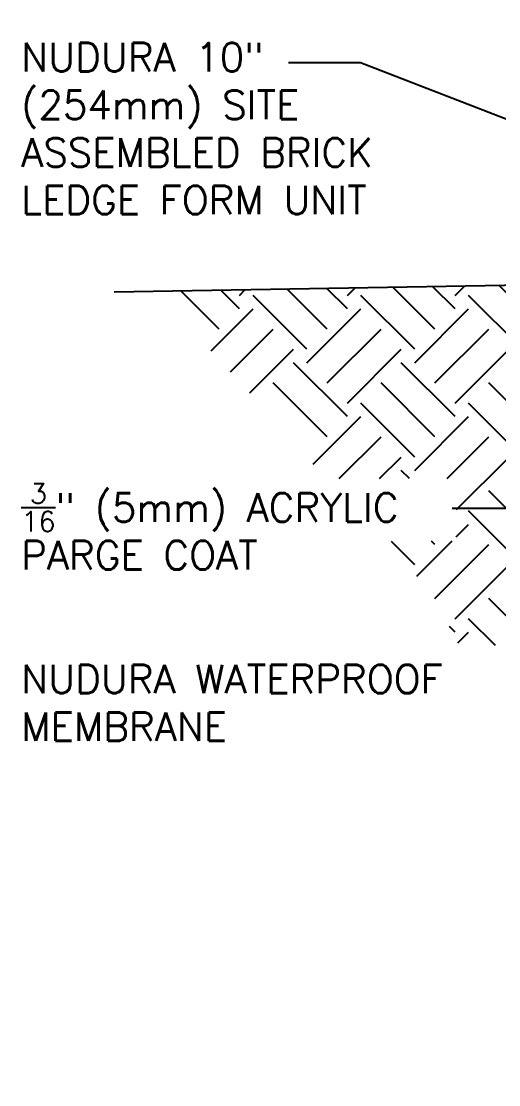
# Model space of a CAD drawing. Header units: inches. Extents: x 253.5 to 310.8, y 123.3 to 207.1.
# Drawn here: x 253.54 to 266.06, y 152.07 to 179.98 of the extents above; entities that cross this region are included whole.
import ezdxf

# ---------------------------------------------------------------- set-up
doc = ezdxf.new("R2010")
doc.units = ezdxf.units.IN
doc.header["$LTSCALE"] = 0.5
doc.header["$MEASUREMENT"] = 0
for name, color, linetype in [('HATCH', 12, 'Continuous'), ('LINE50', 5, 'Continuous'), ('TEXT', 4, 'Continuous')]:
    doc.layers.add(name, color=color, linetype=linetype)
doc.styles.add('DIM', font='romans.shx', dxfattribs={"width": 0.7})
doc.styles.add('ROMANS', font='romans.shx', dxfattribs={"height": 0.75})
doc.dimstyles.new('ext_12', dxfattribs={"dimscale": 12, "dimtxt": 0.075, "dimasz": 0.09375, "dimexe": 0.09375, "dimexo": 0.0625, "dimgap": 0.0625, "dimtad": 1, "dimdec": 1, "dimzin": 2, "dimdsep": 46, "dimlunit": 4, "dimtxsty": 'DIM', "dimcen": 0.09, "dimdle": 0.09375, "dimclrt": 4, "dimadec": 0, "dimazin": 0, "dimtfac": 1, "dimtdec": 1, "dimtmove": 2, "dimatfit": 3, "dimfxl": 1, "dimfrac": 2, "dimtolj": 1, "dimtzin": 0, "dimarcsym": 0})

msp = doc.modelspace()

# ---------------------------------------------------------------- hatches: boundary and pattern name
at = {"layer": 'HATCH'}
h = msp.add_hatch(dxfattribs=at)
h.set_pattern_fill('EARTH', color=256, scale=8, angle=45, style=0)
h.set_pattern_definition([(45, (219.6630318245078, 73.7903278233283), (2.220446049250313e-16, 2.82842712474619), [2, -2]), (45, (219.1327017386178, 74.32065790921821), (2.220446049250313e-16, 2.82842712474619), [2, -2]), (45, (218.6023716527279, 74.85098799510811), (2.220446049250313e-16, 2.82842712474619), [2, -2]), (135, (218.6023716527279, 75.20454138570139), (-2.82842712474619, 4.440892098500626e-16), [2, -2]), (135, (219.1327017386178, 75.7348714715913), (-2.82842712474619, 4.440892098500626e-16), [2, -2]), (135, (219.6630318245078, 76.26520155748122), (-2.82842712474619, 4.440892098500626e-16), [2, -2])])
edge = h.paths.add_edge_path()
edge.add_line((264.9476430996315, 166.343721405048), (263.1136354655702, 166.3232276029433))
edge.add_arc((256.543846210508, 159.6974391147536), 9.330766525112349, 24.708517067673483, 45.24314967599611, ccw=False)
edge.add_line((265.0203442147637, 163.5977193008439), (266.2386841819507, 163.5977193008439))
edge.add_line((266.2386841819506, 163.5977193008439), (266.581114887774, 161.714000327708))
edge.add_line((266.581114887774, 161.714000327708), (266.3989285433241, 161.7140003277081))
edge.add_arc((190.8055182637888, 107.837893413248), 92.82778987969331, 28.47593715055848, 35.477815595996674, ccw=False)
edge.add_line((272.4027635895566, 152.0972215734783), (272.7662299941558, 152.0972215734783))
edge.add_line((272.7662299941558, 152.0972215734783), (272.7662299941563, 164.9730085090134))
edge.add_arc((271.6886444690613, 164.9914855628322), 1.077743923857627, 359.0176617601091, 382.5352897290254)
edge.add_line((272.6840958051351, 165.4045335054744), (271.1541482724261, 167.9216987485731))
edge.add_line((271.1541482724261, 167.9216987485731), (271.0571006409984, 167.9216987485731))
edge.add_line((271.0571006409984, 167.9216987485731), (268.8581496552212, 171.5395502593863))
edge.add_arc((273.2856021236503, 174.0972215734784), 5.113122129494704, 191.3160711904733, 210.0143667257621, ccw=False)
edge.add_line((268.2718808369359, 173.0939186430153), (257.0192624275888, 172.897394316339))
edge.add_arc((190.8055182637898, 107.8378934132479), 92.82778987969255, 40.3811033077784, 44.49622969147123, ccw=False)
edge.add_line((261.5172749222581, 167.9781132683657), (264.9681348487733, 167.9781132683657))
edge.add_line((264.9681348487733, 167.9781132683657), (264.9476430996315, 166.343721405048))

# ---------------------------------------------------------------- linework, layer by layer
at = {"layer": 'LINE50'}
msp.add_line((255.9721061317386, 172.8791059785957), (268.2718808369359, 173.0939186430153), dxfattribs=at)

# ---------------------------------------------------------------- texts
at = {"layer": 'TEXT', "char_height": 0.75, "style": 'ROMANS'}
for s, insert, width, attachment_point in [('NUDURA 10" (254mm) SITE ASSEMBLED BRICK LEDGE FORM UNIT', (253.5367642725359, 179.4168839488375), 11.92902432601886, 1), ('\\A1;{\\H0.7x;\\S3/16;}" (5mm) ACRYLIC PARGE COAT', (253.5367642725359, 167.8527165012501), 12.84161029207797, 1), ('NUDURA WATERPROOF MEMBRANE', (253.5367642725359, 162.093697387912), 14.44146533569445, 4)]:
    msp.add_mtext(s, dxfattribs=dict(at, insert=insert, width=width, attachment_point=attachment_point))

# ---------------------------------------------------------------- leaders
at = {"layer": 'TEXT'}
for points in [[(267.981504695777, 179.3636241559056), (264.4627695429538, 185.2787624889422), (262.2806663703494, 185.2787624889422)], [(268.3599799941558, 176.5972215734784), (262.4336937030751, 178.8967192371356), (260.5508811761874, 178.8967192371356)]]:
    msp.add_leader(points, dimstyle='ext_12', override={"dimgap": 0.0625, "dimtad": 0}, dxfattribs=at)
msp.add_leader([(270.1935254777574, 169.3425065470373), (266.6775860341147, 167.1982619756095), (264.837982604236, 167.1982619756095)], dimstyle='ext_12', dxfattribs=at)

doc.saveas('drawing.dxf')
